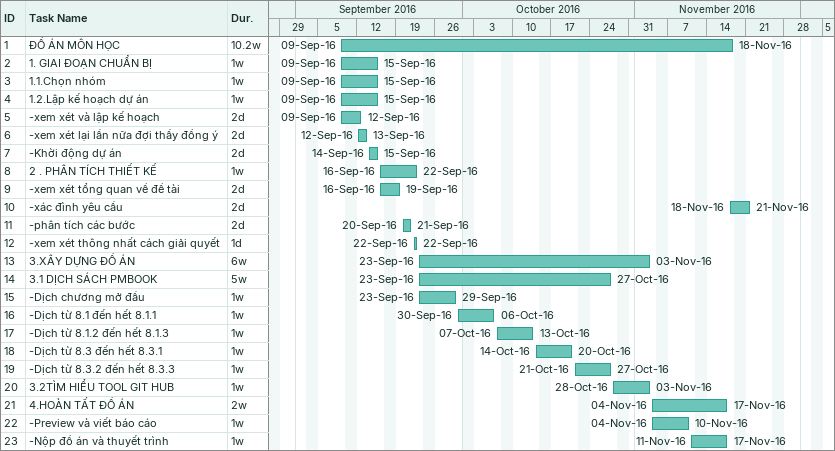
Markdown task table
| ID | Task | Duration | Start | Finish |
|---|---|---|---|---|
| 1 | ĐỒ ÁN MÔN HỌC | 10.2w | 2016-09-09 | 2016-11-18 |
| 2 | 1. GIAI ĐOẠN CHUẨN BỊ | 1w | 2016-09-09 | 2016-09-15 |
| 3 | 1.1.Chọn nhóm | 1w | 2016-09-09 | 2016-09-15 |
| 4 | 1.2.Lập kế hoạch dự án | 1w | 2016-09-09 | 2016-09-15 |
| 5 | -xem xét và lập kế hoạch | 2d | 2016-09-09 | 2016-09-12 |
| 6 | -xem xét lại lần nữa đợi thầy đồng ý | 2d | 2016-09-12 | 2016-09-13 |
| 7 | -Khời động dự án | 2d | 2016-09-14 | 2016-09-15 |
| 8 | 2 . PHÂN TÍCH THIẾT KẾ | 1w | 2016-09-16 | 2016-09-22 |
| 9 | -xem xét tổng quan về đề tài | 2d | 2016-09-16 | 2016-09-19 |
| 10 | -xác đình yêu cầu | 2d | 2016-11-18 | 2016-11-21 |
| 11 | -phân tích các bước | 2d | 2016-09-20 | 2016-09-21 |
| 12 | -xem xét thông nhất cách giải quyết | 1d | 2016-09-22 | 2016-09-22 |
| 13 | 3.XÂY DỰNG ĐỒ ÁN | 6w | 2016-09-23 | 2016-11-03 |
| 14 | 3.1 DỊCH SÁCH PMBOOK | 5w | 2016-09-23 | 2016-10-27 |
| 15 | -Dịch chương mở đầu | 1w | 2016-09-23 | 2016-09-29 |
| 16 | -Dịch từ 8.1 đến hết 8.1.1 | 1w | 2016-09-30 | 2016-10-06 |
| 17 | -Dịch từ 8.1.2 đến hết 8.1.3 | 1w | 2016-10-07 | 2016-10-13 |
| 18 | -Dịch từ 8.3 đến hết 8.3.1 | 1w | 2016-10-14 | 2016-10-20 |
| 19 | -Dịch từ 8.3.2 đến hết 8.3.3 | 1w | 2016-10-21 | 2016-10-27 |
| 20 | 3.2TÌM HIỂU TOOL GIT HUB | 1w | 2016-10-28 | 2016-11-03 |
| 21 | 4.HOÀN TẤT ĐỒ ÁN | 2w | 2016-11-04 | 2016-11-17 |
| 22 | -Preview và viết báo cáo | 1w | 2016-11-04 | 2016-11-10 |
| 23 | -Nộp đồ án và thuyết trình | 1w | 2016-11-11 | 2016-11-17 |
